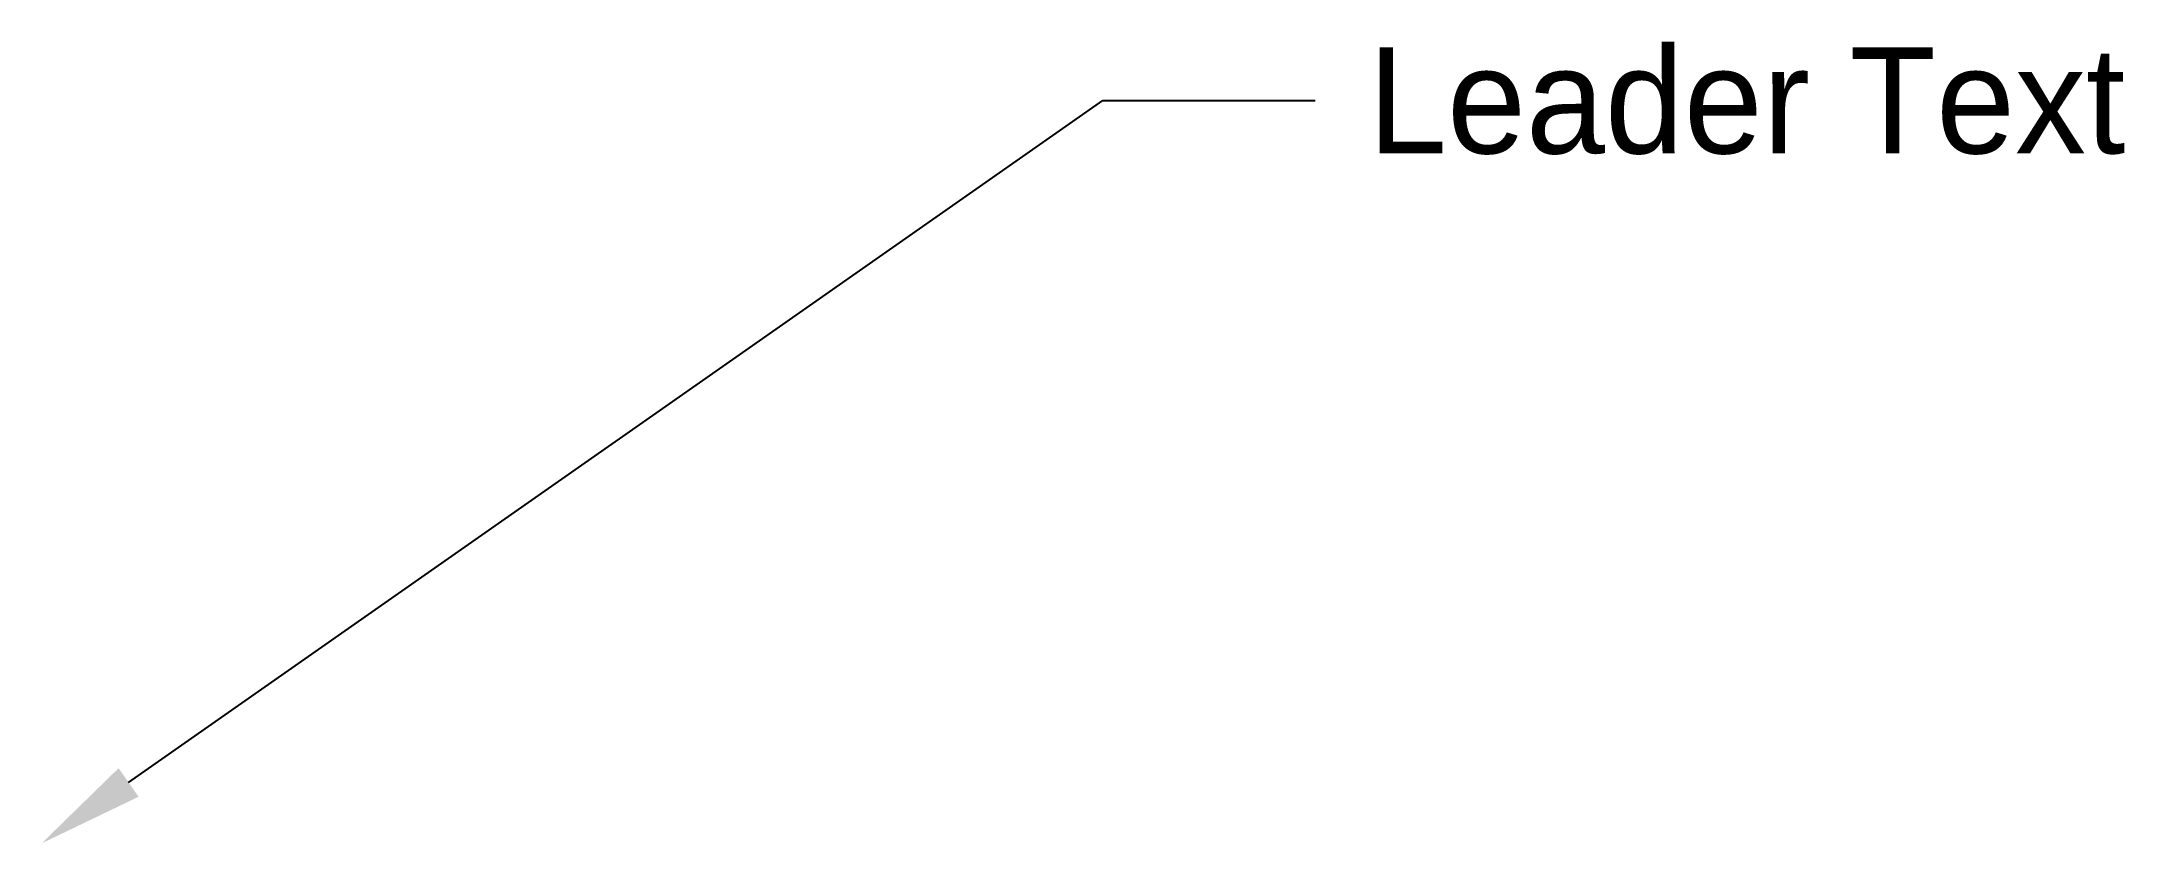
# Model space of a CAD drawing. Header units: metres. Extents: x 0 to 78.5, y 0 to 30.2.
import ezdxf
from ezdxf import colors
from ezdxf.entities.mleader import LeaderData, LeaderLine
from ezdxf.math import Vec2, Vec3

# ---------------------------------------------------------------- set-up
doc = ezdxf.new("R2010")
doc.units = ezdxf.units.M

msp = doc.modelspace()

# ---------------------------------------------------------------- leaders
ml = msp.add_multileader_mtext('Standard')
ml.set_content('Leader Text')
ml.set_leader_properties(linetype='ByLayer')
ml.build(insert=Vec2(0, 0))
ctx = ml.context
ctx.base_point = Vec3(48, 28)
notes = []
notes.append((ctx, [(0, (1, 1, 0), (40, 28), (1, 0), 8, [(0, [(0, 0)], 0, [])])]))
ctx.mtext.insert = Vec3(50, 30)
for ctx, leaders in notes:
    for number, flags, end, landing, length, lines in leaders:
        leader = LeaderData()
        leader.index, (leader.has_last_leader_line, leader.has_dogleg_vector, leader.attachment_direction) = number, flags
        leader.last_leader_point, leader.dogleg_vector, leader.dogleg_length = Vec3(end), Vec3(landing), length
        for number, points, colour, breaks in lines:
            line = LeaderLine()
            line.index, line.vertices, line.color, line.breaks = number, Vec3.list(points), colors.encode_raw_color(colour), breaks
            leader.lines.append(line)
        ctx.leaders.append(leader)

doc.saveas('drawing.dxf')
